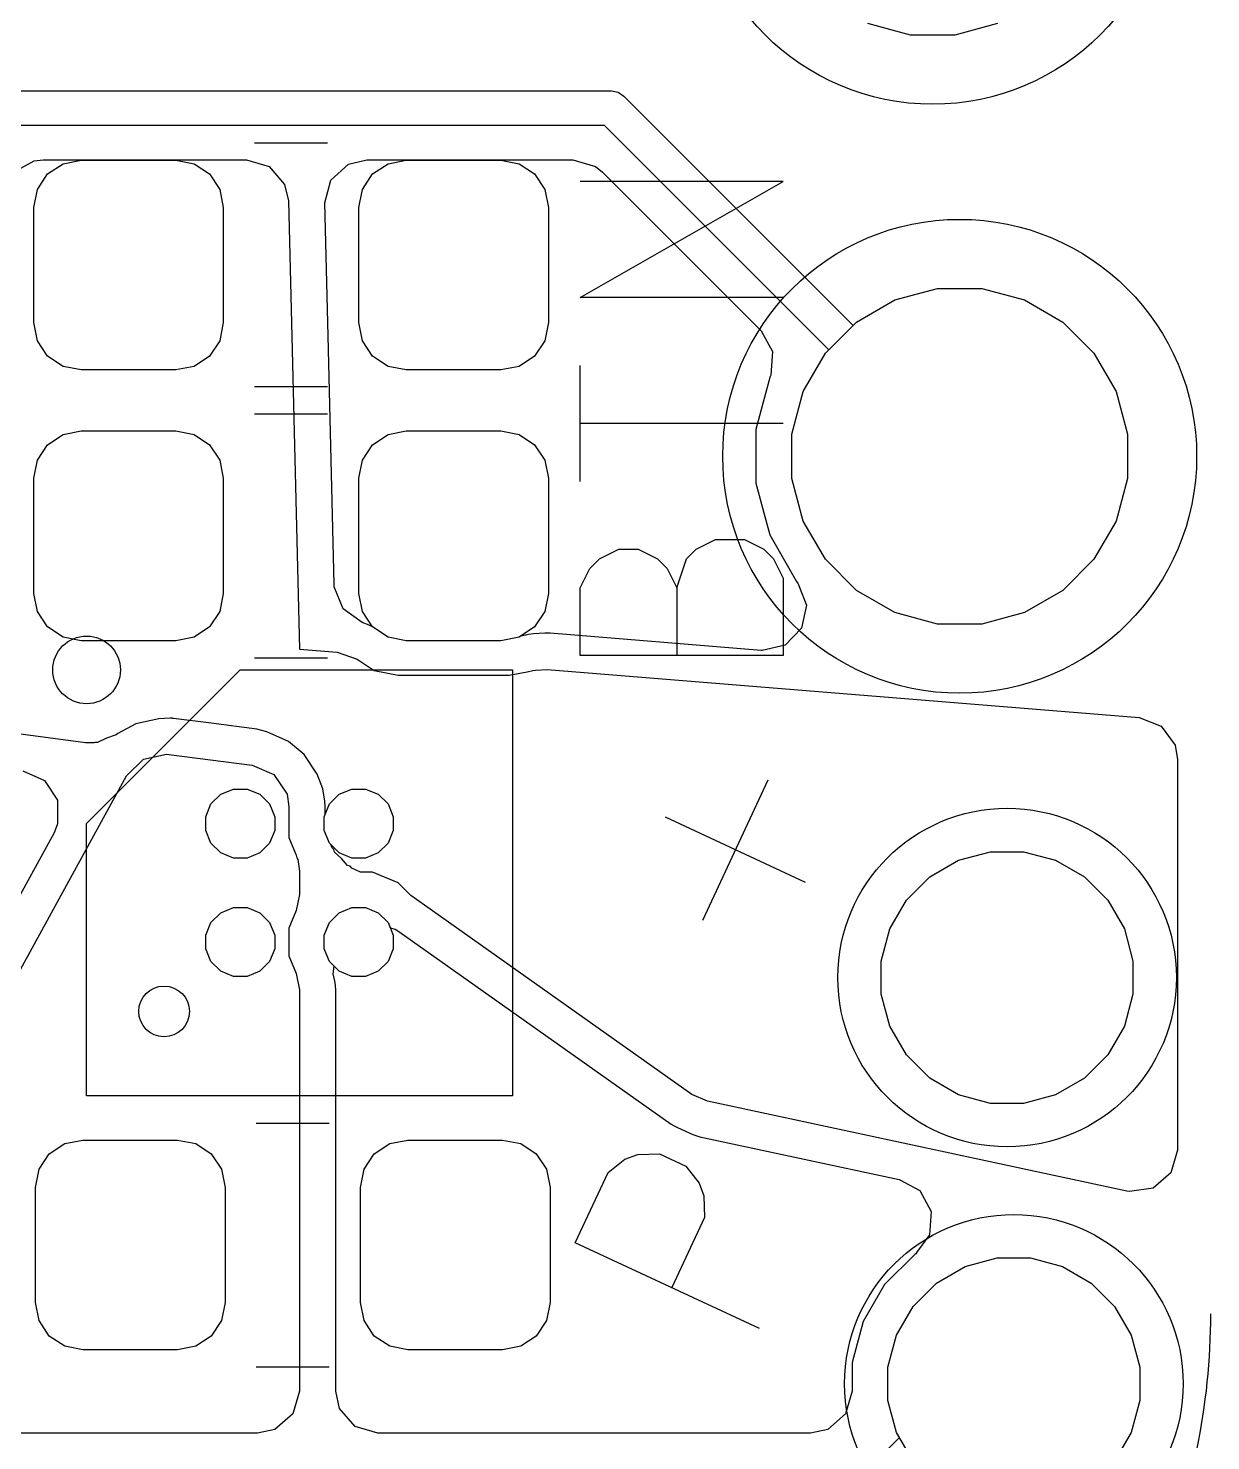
# Model space of a CAD drawing. Extents: x -28 to 34.6, y -6.7 to 48.3.
# Drawn here: x 21.753 to 25.246, y 8.303 to 12.476 of the extents above; entities that cross this region are included whole.
import ezdxf

# ---------------------------------------------------------------- set-up
doc = ezdxf.new("R2010")
doc.units = 0
doc.layers.add('BLACK', color=7, linetype='CONTINUOUS')

msp = doc.modelspace()

# ---------------------------------------------------------------- linework, layer by layer
at = {"layer": 'BLACK', "linetype": 'CONTINUOUS'}
for p, q in [((24.359069, 12.45578), (24.23299, 12.489562)), ((24.359069, 12.45578), (24.23299, 12.489562)), ((24.615674, 12.489562), (24.489595, 12.45578)), ((24.615674, 12.489562), (24.489595, 12.45578)), ((24.489595, 12.45578), (24.359069, 12.45578)), ((24.489595, 12.45578), (24.359069, 12.45578)), ((21.682732, 12.290703), (23.475931, 12.290703)), ((23.475931, 12.290703), (23.495371, 12.286836)), ((23.495371, 12.286836), (23.511852, 12.275824)), ((23.511852, 12.275824), (24.189724, 11.597952)), ((23.454889, 12.189103), (21.703774, 12.189103)), ((24.117882, 11.52611), (23.454889, 12.189103)), ((22.637167, 12.136503), (22.421495, 12.136503)), ((21.709746, 12.050685), (21.771069, 12.084169)), ((21.771069, 12.084169), (21.797427, 12.087003)), ((21.797427, 12.087003), (22.397665, 12.087003)), ((21.810336, 12.045498), (21.855755, 12.075846)), ((21.810336, 12.045498), (21.855755, 12.075846)), ((21.855755, 12.075846), (21.909331, 12.086503)), ((21.855755, 12.075846), (21.909331, 12.086503)), ((21.909331, 12.086503), (22.189331, 12.086503)), ((21.909331, 12.086503), (22.189331, 12.086503)), ((22.189331, 12.086503), (22.242907, 12.075846)), ((22.189331, 12.086503), (22.242907, 12.075846)), ((22.242907, 12.075846), (22.288326, 12.045498)), ((22.242907, 12.075846), (22.288326, 12.045498)), ((22.397665, 12.087003), (22.464704, 12.067318)), ((22.464704, 12.067318), (22.510459, 12.014514)), ((22.646934, 12.027447), (22.698592, 12.074492)), ((22.698592, 12.074492), (22.752872, 12.087003)), ((22.752872, 12.087003), (23.361235, 12.087003)), ((22.770336, 12.045498), (22.815755, 12.075846)), ((22.770336, 12.045498), (22.815755, 12.075846)), ((22.815755, 12.075846), (22.869331, 12.086503)), ((22.815755, 12.075846), (22.869331, 12.086503)), ((22.869331, 12.086503), (23.149331, 12.086503)), ((22.869331, 12.086503), (23.149331, 12.086503)), ((23.149331, 12.086503), (23.202907, 12.075846)), ((23.149331, 12.086503), (23.202907, 12.075846)), ((23.202907, 12.075846), (23.248326, 12.045498)), ((23.202907, 12.075846), (23.248326, 12.045498)), ((23.361235, 12.087003), (23.428274, 12.067318)), ((23.428274, 12.067318), (23.448916, 12.050684)), ((21.779988, 12.000079), (21.810336, 12.045498)), ((21.779988, 12.000079), (21.810336, 12.045498)), ((22.288326, 12.045498), (22.318674, 12.000079)), ((22.288326, 12.045498), (22.318674, 12.000079)), ((22.62891, 11.959942), (22.646934, 12.027447)), ((22.739988, 12.000079), (22.770336, 12.045498)), ((22.739988, 12.000079), (22.770336, 12.045498)), ((23.248326, 12.045498), (23.278674, 12.000079)), ((23.248326, 12.045498), (23.278674, 12.000079)), ((23.383103, 11.680187), (23.983103, 12.023044)), ((23.983103, 12.023044), (23.383103, 12.023044)), ((23.448916, 12.050684), (23.917608, 11.581992)), ((21.769331, 11.946503), (21.779988, 12.000079)), ((21.769331, 11.946503), (21.779988, 12.000079)), ((22.318674, 12.000079), (22.329331, 11.946503)), ((22.318674, 12.000079), (22.329331, 11.946503)), ((22.510459, 12.014514), (22.521626, 11.966066)), ((22.729331, 11.946503), (22.739988, 12.000079)), ((22.729331, 11.946503), (22.739988, 12.000079)), ((23.278674, 12.000079), (23.289331, 11.946503)), ((23.278674, 12.000079), (23.289331, 11.946503)), ((21.769331, 11.606503), (21.769331, 11.946503)), ((21.769331, 11.606503), (21.769331, 11.946503)), ((22.329331, 11.946503), (22.329331, 11.606503)), ((22.329331, 11.946503), (22.329331, 11.606503)), ((22.521626, 11.966066), (22.554332, 10.641502)), ((22.638611, 11.567044), (22.62891, 11.959942)), ((22.729331, 11.606503), (22.729331, 11.946503)), ((22.729331, 11.606503), (22.729331, 11.946503)), ((23.289331, 11.946503), (23.289331, 11.606503)), ((23.289331, 11.946503), (23.289331, 11.606503)), ((24.31299, 11.673442), (24.439069, 11.707224)), ((24.31299, 11.673442), (24.439069, 11.707224)), ((24.439069, 11.707224), (24.569595, 11.707224)), ((24.439069, 11.707224), (24.569595, 11.707224)), ((24.569595, 11.707224), (24.695674, 11.673442)), ((24.569595, 11.707224), (24.695674, 11.673442)), ((23.983103, 11.680187), (23.383103, 11.680187)), ((24.199951, 11.608179), (24.31299, 11.673442)), ((24.199951, 11.608179), (24.31299, 11.673442)), ((24.695674, 11.673442), (24.808713, 11.608179)), ((24.695674, 11.673442), (24.808713, 11.608179)), ((21.779988, 11.552927), (21.769331, 11.606503)), ((21.779988, 11.552927), (21.769331, 11.606503)), ((22.329331, 11.606503), (22.318674, 11.552927)), ((22.329331, 11.606503), (22.318674, 11.552927)), ((22.739988, 11.552927), (22.729331, 11.606503)), ((22.739988, 11.552927), (22.729331, 11.606503)), ((23.289331, 11.606503), (23.278674, 11.552927)), ((23.289331, 11.606503), (23.278674, 11.552927)), ((24.107655, 11.515883), (24.199951, 11.608179)), ((24.189724, 11.597952), (24.199951, 11.608179)), ((24.808713, 11.608179), (24.901009, 11.515883)), ((24.808713, 11.608179), (24.901009, 11.515883)), ((22.656708, 10.834083), (22.638611, 11.567044)), ((23.917608, 11.581992), (23.951093, 11.520669)), ((21.810336, 11.507508), (21.779988, 11.552927)), ((21.810336, 11.507508), (21.779988, 11.552927)), ((22.318674, 11.552927), (22.288326, 11.507508)), ((22.318674, 11.552927), (22.288326, 11.507508)), ((22.770336, 11.507508), (22.739988, 11.552927)), ((22.770336, 11.507508), (22.739988, 11.552927)), ((23.278674, 11.552927), (23.248326, 11.507508)), ((23.278674, 11.552927), (23.248326, 11.507508)), ((23.951093, 11.520669), (23.946109, 11.450977)), ((24.107655, 11.515883), (24.117882, 11.52611)), ((21.855755, 11.47716), (21.810336, 11.507508)), ((21.855755, 11.47716), (21.810336, 11.507508)), ((21.909331, 11.466503), (21.855755, 11.47716)), ((21.909331, 11.466503), (21.855755, 11.47716)), ((22.242907, 11.47716), (22.189331, 11.466503)), ((22.242907, 11.47716), (22.189331, 11.466503)), ((22.288326, 11.507508), (22.242907, 11.47716)), ((22.288326, 11.507508), (22.242907, 11.47716)), ((22.815755, 11.47716), (22.770336, 11.507508)), ((22.815755, 11.47716), (22.770336, 11.507508)), ((22.869331, 11.466503), (22.815755, 11.47716)), ((22.869331, 11.466503), (22.815755, 11.47716)), ((23.202907, 11.47716), (23.149331, 11.466503)), ((23.202907, 11.47716), (23.149331, 11.466503)), ((23.248326, 11.507508), (23.202907, 11.47716)), ((23.248326, 11.507508), (23.202907, 11.47716)), ((23.383103, 11.137329), (23.383103, 11.480186)), ((24.042392, 11.402844), (24.107655, 11.515883)), ((24.042392, 11.402844), (24.107655, 11.515883)), ((24.901009, 11.515883), (24.966272, 11.402844)), ((24.901009, 11.515883), (24.966272, 11.402844)), ((22.189331, 11.466503), (21.909331, 11.466503)), ((22.189331, 11.466503), (21.909331, 11.466503)), ((23.149331, 11.466503), (22.869331, 11.466503)), ((23.149331, 11.466503), (22.869331, 11.466503)), ((23.943266, 11.443909), (23.923864, 11.371501)), ((23.944492, 11.446867), (23.943266, 11.443909)), ((23.946109, 11.450977), (23.944492, 11.446867)), ((22.637167, 11.416503), (22.421495, 11.416503)), ((24.00861, 11.276765), (24.042392, 11.402844)), ((24.00861, 11.276765), (24.042392, 11.402844)), ((24.966272, 11.402844), (25.000054, 11.276765)), ((24.966272, 11.402844), (25.000054, 11.276765)), ((23.923864, 11.371501), (23.902232, 11.29077)), ((22.421496, 11.336503), (22.637167, 11.336502)), ((23.983103, 11.308758), (23.383103, 11.308758)), ((21.810338, 11.245496), (21.855757, 11.275844)), ((21.810338, 11.245496), (21.855757, 11.275844)), ((21.855757, 11.275844), (21.909333, 11.286501)), ((21.855757, 11.275844), (21.909333, 11.286501)), ((21.909333, 11.286501), (22.189333, 11.286501)), ((21.909333, 11.286501), (22.189333, 11.286501)), ((22.189333, 11.286501), (22.242909, 11.275844)), ((22.189333, 11.286501), (22.242909, 11.275844)), ((22.242909, 11.275844), (22.288328, 11.245496)), ((22.242909, 11.275844), (22.288328, 11.245496)), ((22.770336, 11.245498), (22.815755, 11.275846)), ((22.770336, 11.245498), (22.815755, 11.275846)), ((22.815755, 11.275846), (22.869331, 11.286503)), ((22.815755, 11.275846), (22.869331, 11.286503)), ((22.869331, 11.286503), (23.149331, 11.286503)), ((22.869331, 11.286503), (23.149331, 11.286503)), ((23.149331, 11.286503), (23.202907, 11.275846)), ((23.149331, 11.286503), (23.202907, 11.275846)), ((23.202907, 11.275846), (23.248326, 11.245498)), ((23.202907, 11.275846), (23.248326, 11.245498)), ((23.902232, 11.29077), (23.902232, 11.132234)), ((24.00861, 11.146239), (24.00861, 11.276765)), ((24.00861, 11.146239), (24.00861, 11.276765)), ((25.000054, 11.276765), (25.000054, 11.146239)), ((25.000054, 11.276765), (25.000054, 11.146239)), ((21.77999, 11.200077), (21.810338, 11.245496)), ((21.77999, 11.200077), (21.810338, 11.245496)), ((22.288328, 11.245496), (22.318676, 11.200077)), ((22.288328, 11.245496), (22.318676, 11.200077)), ((22.739988, 11.200079), (22.770336, 11.245498)), ((22.739988, 11.200079), (22.770336, 11.245498)), ((23.248326, 11.245498), (23.278674, 11.200079)), ((23.248326, 11.245498), (23.278674, 11.200079)), ((21.769333, 11.146501), (21.77999, 11.200077)), ((21.769333, 11.146501), (21.77999, 11.200077)), ((22.318676, 11.200077), (22.329333, 11.146501)), ((22.318676, 11.200077), (22.329333, 11.146501)), ((22.729331, 11.146503), (22.739988, 11.200079)), ((22.729331, 11.146503), (22.739988, 11.200079)), ((23.278674, 11.200079), (23.289331, 11.146503)), ((23.278674, 11.200079), (23.289331, 11.146503)), ((21.769333, 10.806501), (21.769333, 11.146501)), ((21.769333, 10.806501), (21.769333, 11.146501)), ((22.329333, 11.146501), (22.329333, 10.806501)), ((22.329333, 11.146501), (22.329333, 10.806501)), ((22.729331, 10.806503), (22.729331, 11.146503)), ((22.729331, 10.806503), (22.729331, 11.146503)), ((23.289331, 11.146503), (23.289331, 10.806503)), ((23.289331, 11.146503), (23.289331, 10.806503)), ((24.042392, 11.02016), (24.00861, 11.146239)), ((24.042392, 11.02016), (24.00861, 11.146239)), ((25.000054, 11.146239), (24.966272, 11.02016)), ((25.000054, 11.146239), (24.966272, 11.02016)), ((23.902232, 11.132234), (23.928562, 11.033973)), ((23.928562, 11.033973), (23.943265, 10.9791)), ((24.107655, 10.907121), (24.042392, 11.02016)), ((24.107655, 10.907121), (24.042392, 11.02016)), ((24.966272, 11.02016), (24.901009, 10.907121)), ((24.966272, 11.02016), (24.901009, 10.907121)), ((23.943265, 10.9791), (24.022533, 10.841802)), ((23.440246, 10.908758), (23.497389, 10.937329)), ((23.497389, 10.937329), (23.554532, 10.937329)), ((23.554532, 10.937329), (23.611674, 10.908758)), ((23.697389, 10.908758), (23.72596, 10.937329)), ((23.72596, 10.937329), (23.783103, 10.965901)), ((23.783103, 10.965901), (23.868817, 10.965901)), ((23.868817, 10.965901), (23.92596, 10.937329)), ((23.92596, 10.937329), (23.954532, 10.908758)), ((23.411674, 10.880186), (23.440246, 10.908758)), ((23.611674, 10.908758), (23.640246, 10.880186)), ((23.668817, 10.823044), (23.697389, 10.908758)), ((23.954532, 10.908758), (23.983103, 10.851615)), ((24.199951, 10.814825), (24.107655, 10.907121)), ((24.199951, 10.814825), (24.107655, 10.907121)), ((24.901009, 10.907121), (24.808713, 10.814825)), ((24.901009, 10.907121), (24.808713, 10.814825)), ((23.383103, 10.823044), (23.411674, 10.880186)), ((23.640246, 10.880186), (23.668817, 10.823044)), ((23.983103, 10.851615), (23.983103, 10.623044)), ((22.657207, 10.825628), (22.656708, 10.834083)), ((22.683046, 10.760712), (22.657207, 10.825628)), ((23.383103, 10.623044), (23.383103, 10.823044)), ((23.668817, 10.823044), (23.668817, 10.623044)), ((24.022533, 10.841802), (24.026267, 10.836936)), ((24.026267, 10.836936), (24.051462, 10.771767)), ((24.31299, 10.749562), (24.199951, 10.814825)), ((24.31299, 10.749562), (24.199951, 10.814825)), ((24.808713, 10.814825), (24.695674, 10.749562)), ((24.808713, 10.814825), (24.695674, 10.749562)), ((21.77999, 10.752925), (21.769333, 10.806501)), ((21.77999, 10.752925), (21.769333, 10.806501)), ((22.329333, 10.806501), (22.318676, 10.752925)), ((22.329333, 10.806501), (22.318676, 10.752925)), ((22.739988, 10.752927), (22.729331, 10.806503)), ((22.739988, 10.752927), (22.729331, 10.806503)), ((23.289331, 10.806503), (23.278674, 10.752927)), ((23.289331, 10.806503), (23.278674, 10.752927)), ((24.051462, 10.771767), (24.037424, 10.703322)), ((21.810338, 10.707506), (21.77999, 10.752925)), ((21.810338, 10.707506), (21.77999, 10.752925)), ((22.318676, 10.752925), (22.288328, 10.707506)), ((22.318676, 10.752925), (22.288328, 10.707506)), ((22.739879, 10.72007), (22.683046, 10.760712)), ((22.770336, 10.707508), (22.739988, 10.752927)), ((22.770336, 10.707508), (22.739988, 10.752927)), ((23.278674, 10.752927), (23.248326, 10.707508)), ((23.278674, 10.752927), (23.248326, 10.707508)), ((24.439069, 10.71578), (24.31299, 10.749562)), ((24.439069, 10.71578), (24.31299, 10.749562)), ((24.695674, 10.749562), (24.569595, 10.71578)), ((24.695674, 10.749562), (24.569595, 10.71578)), ((21.855757, 10.677158), (21.810338, 10.707506)), ((21.855757, 10.677158), (21.810338, 10.707506)), ((22.288328, 10.707506), (22.242909, 10.677158)), ((22.288328, 10.707506), (22.242909, 10.677158)), ((22.76001, 10.713058), (22.739879, 10.72007)), ((22.769928, 10.708118), (22.76001, 10.713058)), ((22.770336, 10.707508), (22.769928, 10.708118)), ((22.815755, 10.67716), (22.770336, 10.707508)), ((22.815755, 10.67716), (22.770336, 10.707508)), ((22.815755, 10.67716), (22.770336, 10.707508)), ((23.248326, 10.707508), (23.202907, 10.67716)), ((23.248326, 10.707508), (23.202907, 10.67716)), ((23.221419, 10.683198), (23.207927, 10.680515)), ((23.221434, 10.683202), (23.221419, 10.683198)), ((23.221435, 10.683201), (23.221434, 10.683202)), ((23.222903, 10.683494), (23.221435, 10.683201)), ((23.222911, 10.683495), (23.222903, 10.683494)), ((23.225813, 10.684073), (23.222911, 10.683495)), ((23.230433, 10.684991), (23.225813, 10.684073)), ((23.245153, 10.68687), (23.230433, 10.684991)), ((23.279415, 10.688844), (23.245153, 10.68687)), ((23.27942, 10.688844), (23.279415, 10.688844)), ((23.294245, 10.688667), (23.27942, 10.688844)), ((23.294285, 10.688666), (23.294245, 10.688667)), ((23.917822, 10.637859), (23.294285, 10.688666)), ((24.037424, 10.703322), (23.988611, 10.653332)), ((24.569595, 10.71578), (24.439069, 10.71578)), ((24.569595, 10.71578), (24.439069, 10.71578)), ((21.909333, 10.666501), (21.855757, 10.677158)), ((21.909333, 10.666501), (21.855757, 10.677158)), ((22.189333, 10.666501), (21.909333, 10.666501)), ((22.189333, 10.666501), (21.909333, 10.666501)), ((22.242909, 10.677158), (22.189333, 10.666501)), ((22.242909, 10.677158), (22.189333, 10.666501)), ((22.554332, 10.641502), (22.665958, 10.632407)), ((22.869331, 10.666503), (22.815755, 10.67716)), ((22.869331, 10.666503), (22.815755, 10.67716)), ((22.869331, 10.666503), (22.815755, 10.67716)), ((23.149331, 10.666503), (22.869331, 10.666503)), ((23.149331, 10.666503), (22.869331, 10.666503)), ((23.149331, 10.666503), (22.869331, 10.666503)), ((23.202907, 10.67716), (23.149331, 10.666503)), ((23.202907, 10.67716), (23.149331, 10.666503)), ((23.202907, 10.67716), (23.149331, 10.666503)), ((23.207927, 10.680515), (23.202907, 10.67716)), ((23.988611, 10.653332), (23.920519, 10.637668)), ((22.421497, 10.616502), (22.637168, 10.616501)), ((22.665958, 10.632407), (22.724779, 10.611919)), ((22.724779, 10.611919), (22.774868, 10.57845)), ((23.983103, 10.623044), (23.383103, 10.623044)), ((23.920519, 10.637668), (23.917822, 10.637859)), ((21.925332, 10.126502), (22.379332, 10.580502)), ((22.379332, 10.580502), (23.183332, 10.580502)), ((22.774868, 10.57845), (22.774872, 10.578449)), ((22.774872, 10.578449), (22.845482, 10.564404)), ((22.845482, 10.564404), (22.845485, 10.564403)), ((22.845485, 10.564403), (22.845487, 10.564403)), ((22.845487, 10.564403), (23.173177, 10.564403)), ((23.173177, 10.564403), (23.22664, 10.575038)), ((23.183332, 10.580502), (23.183332, 9.322502)), ((23.22664, 10.575038), (23.243794, 10.57845)), ((23.243794, 10.578451), (23.251319, 10.579947)), ((23.243794, 10.57845), (23.243794, 10.578451)), ((23.251319, 10.579947), (23.285572, 10.58192)), ((23.285572, 10.58192), (25.034273, 10.439434)), ((22.138945, 10.436169), (22.070643, 10.42145)), ((22.172196, 10.438035), (22.138945, 10.436169)), ((22.172209, 10.438035), (22.172196, 10.438035)), ((22.178749, 10.437379), (22.172209, 10.438035)), ((22.179449, 10.437299), (22.178749, 10.437379)), ((22.181662, 10.437047), (22.179449, 10.437299)), ((22.293869, 10.422723), (22.181662, 10.437047)), ((25.034273, 10.439434), (25.099488, 10.414371)), ((21.922158, 10.365363), (21.679404, 10.397565)), ((22.017617, 10.392629), (22.012574, 10.388869)), ((22.070643, 10.42145), (22.017617, 10.392629)), ((22.4285, 10.405536), (22.293869, 10.422723)), ((22.457864, 10.397417), (22.4285, 10.405536)), ((22.457885, 10.397409), (22.457864, 10.397417)), ((22.521885, 10.369396), (22.457885, 10.397409)), ((25.099488, 10.414371), (25.140803, 10.358026)), ((21.947061, 10.364584), (21.922158, 10.365363)), ((21.949981, 10.365667), (21.947061, 10.364584)), ((21.95745, 10.365748), (21.949981, 10.365667)), ((21.984522, 10.378471), (21.95745, 10.365748)), ((22.012574, 10.388869), (21.984522, 10.378471)), ((22.521886, 10.369395), (22.521885, 10.369396)), ((22.568109, 10.330606), (22.521886, 10.369395)), ((25.140803, 10.358026), (25.148198, 10.315828)), ((22.043706, 10.267446), (22.093205, 10.316752)), ((22.093205, 10.316752), (22.161507, 10.331471)), ((22.161507, 10.331471), (22.1681, 10.330809)), ((22.1681, 10.330809), (22.414935, 10.299298)), ((22.56811, 10.330605), (22.568109, 10.330606)), ((22.568112, 10.330603), (22.56811, 10.330605)), ((22.606812, 10.27243), (22.568112, 10.330603)), ((25.148198, 10.315828), (25.148039, 9.161936)), ((21.248124, 8.817166), (22.043706, 10.267446)), ((21.736917, 10.281898), (21.800786, 10.25357)), ((22.414935, 10.299298), (22.478941, 10.271282)), ((22.478941, 10.271282), (22.517641, 10.213109)), ((22.623527, 10.22919), (22.606812, 10.27243)), ((21.800786, 10.25357), (21.8392, 10.195208)), ((22.321553, 10.212975), (22.359043, 10.228504)), ((22.321553, 10.212975), (22.359043, 10.228504)), ((22.359043, 10.228504), (22.399621, 10.228504)), ((22.359043, 10.228504), (22.399621, 10.228504)), ((22.399621, 10.228504), (22.437111, 10.212975)), ((22.399621, 10.228504), (22.437111, 10.212975)), ((22.629118, 10.192377), (22.623527, 10.22919)), ((22.671553, 10.212975), (22.709043, 10.228504)), ((22.671553, 10.212975), (22.709043, 10.228504)), ((22.709043, 10.228504), (22.749621, 10.228504)), ((22.709043, 10.228504), (22.749621, 10.228504)), ((22.749621, 10.228504), (22.787111, 10.212975)), ((22.749621, 10.228504), (22.787111, 10.212975)), ((23.745637, 9.84134), (23.938834, 10.255652)), ((21.8392, 10.195208), (21.839964, 10.125343)), ((22.27733, 10.146791), (22.292859, 10.184281)), ((22.27733, 10.146791), (22.292859, 10.184281)), ((22.292859, 10.184281), (22.321553, 10.212975)), ((22.292859, 10.184281), (22.321553, 10.212975)), ((22.437111, 10.212975), (22.465805, 10.184281)), ((22.437111, 10.212975), (22.465805, 10.184281)), ((22.465805, 10.184281), (22.481334, 10.146791)), ((22.465805, 10.184281), (22.481334, 10.146791)), ((22.517641, 10.213109), (22.523232, 10.176296)), ((22.62733, 10.146791), (22.642859, 10.184281)), ((22.62733, 10.146791), (22.642859, 10.184281)), ((22.630216, 10.177825), (22.629118, 10.192377)), ((22.642859, 10.184281), (22.671553, 10.212975)), ((22.642859, 10.184281), (22.671553, 10.212975)), ((22.787111, 10.212975), (22.815805, 10.184281)), ((22.787111, 10.212975), (22.815805, 10.184281)), ((22.815805, 10.184281), (22.831334, 10.146791)), ((22.815805, 10.184281), (22.831334, 10.146791)), ((22.27733, 10.106213), (22.27733, 10.146791)), ((22.27733, 10.106213), (22.27733, 10.146791)), ((22.481334, 10.146791), (22.481334, 10.106213)), ((22.481334, 10.146791), (22.481334, 10.106213)), ((22.523232, 10.176296), (22.523232, 10.085508)), ((22.62733, 10.146791), (22.630332, 10.154039)), ((22.62733, 10.106213), (22.62733, 10.146791)), ((22.62733, 10.106213), (22.62733, 10.146791)), ((22.62733, 10.106213), (22.62733, 10.146791)), ((22.630331, 10.17631), (22.630216, 10.177825)), ((22.630332, 10.176296), (22.630331, 10.17631)), ((22.630332, 10.154039), (22.630332, 10.176296)), ((22.831334, 10.146791), (22.831334, 10.106213)), ((22.831334, 10.146791), (22.831334, 10.106213)), ((24.049392, 9.951898), (23.635079, 10.145095)), ((21.829328, 10.099337), (21.154225, 8.868678)), ((21.839964, 10.125343), (21.829328, 10.099337)), ((21.925332, 9.322502), (21.925332, 10.126502)), ((22.292859, 10.068723), (22.27733, 10.106213)), ((22.292859, 10.068723), (22.27733, 10.106213)), ((22.481334, 10.106213), (22.465805, 10.068723)), ((22.481334, 10.106213), (22.465805, 10.068723)), ((22.642859, 10.068723), (22.62733, 10.106213)), ((22.642859, 10.068723), (22.62733, 10.106213)), ((22.642859, 10.068723), (22.62733, 10.106213)), ((22.831334, 10.106213), (22.815805, 10.068723)), ((22.831334, 10.106213), (22.815805, 10.068723)), ((22.321553, 10.040029), (22.292859, 10.068723)), ((22.321553, 10.040029), (22.292859, 10.068723)), ((22.465805, 10.068723), (22.437111, 10.040029)), ((22.465805, 10.068723), (22.437111, 10.040029)), ((22.523232, 10.085508), (22.523233, 10.085502)), ((22.523233, 10.085502), (22.544892, 10.033214)), ((22.647333, 10.064249), (22.642859, 10.068723)), ((22.671553, 10.040029), (22.642859, 10.068723)), ((22.671553, 10.040029), (22.642859, 10.068723)), ((22.650796, 10.055091), (22.647333, 10.064249)), ((22.815805, 10.068723), (22.787111, 10.040029)), ((22.815805, 10.068723), (22.787111, 10.040029)), ((22.359043, 10.0245), (22.321553, 10.040029)), ((22.359043, 10.0245), (22.321553, 10.040029)), ((22.399621, 10.0245), (22.359043, 10.0245)), ((22.399621, 10.0245), (22.359043, 10.0245)), ((22.437111, 10.040029), (22.399621, 10.0245)), ((22.437111, 10.040029), (22.399621, 10.0245)), ((22.544892, 10.033214), (22.546518, 10.025037)), ((22.546518, 10.025037), (22.549309, 10.020695)), ((22.549309, 10.020695), (22.554332, 9.98576)), ((22.655667, 10.049469), (22.650796, 10.055091)), ((22.65758, 10.042275), (22.655667, 10.049469)), ((22.67824, 10.023419), (22.65758, 10.042275)), ((22.709043, 10.0245), (22.671553, 10.040029)), ((22.709043, 10.0245), (22.671553, 10.040029)), ((22.696551, 10.002287), (22.67824, 10.023419)), ((22.749621, 10.0245), (22.709043, 10.0245)), ((22.749621, 10.0245), (22.709043, 10.0245)), ((22.787111, 10.040029), (22.749621, 10.0245)), ((22.787111, 10.040029), (22.749621, 10.0245)), ((24.416046, 9.96901), (24.500826, 10.017957)), ((24.500826, 10.017957), (24.595385, 10.043294)), ((24.595385, 10.043294), (24.693279, 10.043294)), ((24.693279, 10.043294), (24.787838, 10.017957)), ((24.787838, 10.017957), (24.872618, 9.96901)), ((22.554332, 9.98576), (22.554332, 9.917246)), ((22.70369, 10.000191), (22.696551, 10.002287)), ((22.709187, 9.995174), (22.70369, 10.000191)), ((22.734937, 9.982602), (22.709187, 9.995174)), ((22.770328, 9.982602), (22.734937, 9.982602)), ((22.846078, 9.951225), (22.770328, 9.982602)), ((22.883591, 9.913712), (22.846078, 9.951225)), ((24.346824, 9.899788), (24.416046, 9.96901)), ((24.872618, 9.96901), (24.94184, 9.899788)), ((22.554332, 9.917246), (22.544893, 9.869794)), ((22.900385, 9.901824), (22.883591, 9.913712)), ((23.713556, 9.326209), (22.900385, 9.901824)), ((24.297877, 9.815008), (24.346824, 9.899788)), ((24.94184, 9.899788), (24.990787, 9.815008)), ((22.292859, 9.834281), (22.321553, 9.862975)), ((22.292859, 9.834281), (22.321553, 9.862975)), ((22.321553, 9.862975), (22.359043, 9.878504)), ((22.321553, 9.862975), (22.359043, 9.878504)), ((22.359043, 9.878504), (22.399621, 9.878504)), ((22.359043, 9.878504), (22.399621, 9.878504)), ((22.399621, 9.878504), (22.437111, 9.862975)), ((22.399621, 9.878504), (22.437111, 9.862975)), ((22.437111, 9.862975), (22.465805, 9.834281)), ((22.437111, 9.862975), (22.465805, 9.834281)), ((22.544893, 9.869794), (22.523233, 9.817502)), ((22.642859, 9.834281), (22.671553, 9.862975)), ((22.642859, 9.834281), (22.671553, 9.862975)), ((22.642859, 9.834281), (22.671553, 9.862975)), ((22.671553, 9.862975), (22.709043, 9.878504)), ((22.671553, 9.862975), (22.709043, 9.878504)), ((22.671553, 9.862975), (22.709043, 9.878504)), ((22.709043, 9.878504), (22.749621, 9.878504)), ((22.709043, 9.878504), (22.749621, 9.878504)), ((22.709043, 9.878504), (22.749621, 9.878504)), ((22.749621, 9.878504), (22.787111, 9.862975)), ((22.749621, 9.878504), (22.787111, 9.862975)), ((22.749621, 9.878504), (22.787111, 9.862975)), ((22.787111, 9.862975), (22.815805, 9.834281)), ((22.787111, 9.862975), (22.815805, 9.834281)), ((22.787111, 9.862975), (22.815805, 9.834281)), ((22.27733, 9.796791), (22.292859, 9.834281)), ((22.27733, 9.796791), (22.292859, 9.834281)), ((22.465805, 9.834281), (22.481334, 9.796791)), ((22.465805, 9.834281), (22.481334, 9.796791)), ((22.523233, 9.817502), (22.523232, 9.817497)), ((22.523232, 9.817497), (22.523232, 9.735508)), ((22.62733, 9.796791), (22.642859, 9.834281)), ((22.62733, 9.796791), (22.642859, 9.834281)), ((22.62733, 9.796791), (22.642859, 9.834281)), ((22.815805, 9.834281), (22.822515, 9.818082)), ((22.815805, 9.834281), (22.831334, 9.796791)), ((22.815805, 9.834281), (22.831334, 9.796791)), ((22.822515, 9.818082), (22.837173, 9.814618)), ((22.837173, 9.814618), (22.847459, 9.808071)), ((22.847459, 9.808071), (23.651668, 9.2388)), ((24.27254, 9.720449), (24.297877, 9.815008)), ((24.990787, 9.815008), (25.016124, 9.720449)), ((22.27733, 9.756213), (22.27733, 9.796791)), ((22.27733, 9.756213), (22.27733, 9.796791)), ((22.481334, 9.796791), (22.481334, 9.756213)), ((22.481334, 9.796791), (22.481334, 9.756213)), ((22.62733, 9.756213), (22.62733, 9.796791)), ((22.62733, 9.756213), (22.62733, 9.796791)), ((22.62733, 9.756213), (22.62733, 9.796791)), ((22.831334, 9.796791), (22.831334, 9.756213)), ((22.831334, 9.796791), (22.831334, 9.756213)), ((22.292859, 9.718723), (22.27733, 9.756213)), ((22.292859, 9.718723), (22.27733, 9.756213)), ((22.481334, 9.756213), (22.465805, 9.718723)), ((22.481334, 9.756213), (22.465805, 9.718723)), ((22.523232, 9.735508), (22.523233, 9.735502)), ((22.523233, 9.735502), (22.544892, 9.683214)), ((22.642859, 9.718723), (22.62733, 9.756213)), ((22.642859, 9.718723), (22.62733, 9.756213)), ((22.642859, 9.718723), (22.62733, 9.756213)), ((22.831334, 9.756213), (22.815805, 9.718723)), ((22.831334, 9.756213), (22.815805, 9.718723)), ((22.321553, 9.690029), (22.292859, 9.718723)), ((22.321553, 9.690029), (22.292859, 9.718723)), ((22.359043, 9.6745), (22.321553, 9.690029)), ((22.359043, 9.6745), (22.321553, 9.690029)), ((22.437111, 9.690029), (22.399621, 9.6745)), ((22.437111, 9.690029), (22.399621, 9.6745)), ((22.465805, 9.718723), (22.437111, 9.690029)), ((22.465805, 9.718723), (22.437111, 9.690029)), ((22.544892, 9.683214), (22.554332, 9.63576)), ((22.656228, 9.705354), (22.642859, 9.718723)), ((22.671553, 9.690029), (22.642859, 9.718723)), ((22.671553, 9.690029), (22.642859, 9.718723)), ((22.654199, 9.68267), (22.656228, 9.705354)), ((22.659374, 9.656656), (22.654199, 9.68267)), ((22.709043, 9.6745), (22.671553, 9.690029)), ((22.709043, 9.6745), (22.671553, 9.690029)), ((22.787111, 9.690029), (22.749621, 9.6745)), ((22.787111, 9.690029), (22.749621, 9.6745)), ((22.815805, 9.718723), (22.787111, 9.690029)), ((22.815805, 9.718723), (22.787111, 9.690029)), ((24.27254, 9.622555), (24.27254, 9.720449)), ((25.016124, 9.720449), (25.016124, 9.622555)), ((22.399621, 9.6745), (22.359043, 9.6745)), ((22.399621, 9.6745), (22.359043, 9.6745)), ((22.659374, 9.656649), (22.659374, 9.656656)), ((22.659375, 9.656647), (22.659374, 9.656649)), ((22.661432, 9.635761), (22.659375, 9.656647)), ((22.749621, 9.6745), (22.709043, 9.6745)), ((22.749621, 9.6745), (22.709043, 9.6745)), ((22.554332, 9.63576), (22.554332, 8.449602)), ((22.661432, 8.449602), (22.661432, 9.635761)), ((24.297877, 9.527996), (24.27254, 9.622555)), ((25.016124, 9.622555), (24.990787, 9.527996)), ((24.346824, 9.443216), (24.297877, 9.527996)), ((24.990787, 9.527996), (24.94184, 9.443216)), ((24.416046, 9.373994), (24.346824, 9.443216)), ((24.94184, 9.443216), (24.872618, 9.373994)), ((24.500826, 9.325047), (24.416046, 9.373994)), ((24.872618, 9.373994), (24.787838, 9.325047)), ((23.183332, 9.322502), (21.925332, 9.322502)), ((23.759217, 9.30617), (23.713556, 9.326209)), ((24.998057, 9.040705), (23.759217, 9.30617)), ((24.595385, 9.29971), (24.500826, 9.325047)), ((24.787838, 9.325047), (24.693279, 9.29971)), ((24.693279, 9.29971), (24.595385, 9.29971)), ((22.426496, 9.241502), (22.642168, 9.241502)), ((23.651668, 9.2388), (23.651686, 9.238788)), ((23.651686, 9.238788), (23.661041, 9.233497)), ((23.661041, 9.233497), (23.670516, 9.228138)), ((23.670516, 9.228138), (23.716177, 9.208099)), ((21.815337, 9.150497), (21.860756, 9.180845)), ((21.815337, 9.150497), (21.860756, 9.180845)), ((21.860756, 9.180845), (21.914332, 9.191502)), ((21.860756, 9.180845), (21.914332, 9.191502)), ((21.914332, 9.191502), (22.194332, 9.191502)), ((21.914332, 9.191502), (22.194332, 9.191502)), ((22.194332, 9.191502), (22.247908, 9.180845)), ((22.194332, 9.191502), (22.247908, 9.180845)), ((22.247908, 9.180845), (22.293327, 9.150497)), ((22.247908, 9.180845), (22.293327, 9.150497)), ((22.775337, 9.150497), (22.820756, 9.180845)), ((22.775337, 9.150497), (22.820756, 9.180845)), ((22.820756, 9.180845), (22.874332, 9.191502)), ((22.820756, 9.180845), (22.874332, 9.191502)), ((22.874332, 9.191502), (23.154332, 9.191502)), ((22.874332, 9.191502), (23.154332, 9.191502)), ((23.154332, 9.191502), (23.207908, 9.180845)), ((23.154332, 9.191502), (23.207908, 9.180845)), ((23.207908, 9.180845), (23.253327, 9.150497)), ((23.207908, 9.180845), (23.253327, 9.150497)), ((23.716177, 9.208099), (23.736776, 9.201447)), ((23.736776, 9.201447), (24.325108, 9.075377)), ((21.784989, 9.105078), (21.815337, 9.150497)), ((21.784989, 9.105078), (21.815337, 9.150497)), ((22.293327, 9.150497), (22.323675, 9.105078)), ((22.293327, 9.150497), (22.323675, 9.105078)), ((22.744989, 9.105078), (22.775337, 9.150497)), ((22.744989, 9.105078), (22.775337, 9.150497)), ((23.253327, 9.150497), (23.283675, 9.105078)), ((23.253327, 9.150497), (23.283675, 9.105078)), ((23.515651, 9.135183), (23.55362, 9.149003)), ((23.55362, 9.149003), (23.617484, 9.150748)), ((23.617484, 9.150748), (23.695168, 9.114523)), ((25.148039, 9.161936), (25.128345, 9.094899)), ((21.774332, 9.051502), (21.784989, 9.105078)), ((21.774332, 9.051502), (21.784989, 9.105078)), ((22.323675, 9.105078), (22.334332, 9.051502)), ((22.323675, 9.105078), (22.334332, 9.051502)), ((22.734332, 9.051502), (22.744989, 9.105078)), ((22.734332, 9.051502), (22.744989, 9.105078)), ((23.283675, 9.105078), (23.294332, 9.051502)), ((23.283675, 9.105078), (23.294332, 9.051502)), ((23.465607, 9.095469), (23.515651, 9.135183)), ((23.695168, 9.114523), (23.734882, 9.064479)), ((23.369008, 8.888313), (23.465607, 9.095469)), ((23.734882, 9.064479), (23.748702, 9.02651)), ((24.325108, 9.075377), (24.386534, 9.042082)), ((25.128345, 9.094899), (25.075535, 9.049152)), ((21.774332, 8.711502), (21.774332, 9.051502)), ((21.774332, 8.711502), (21.774332, 9.051502)), ((22.334332, 9.051502), (22.334332, 8.711502)), ((22.334332, 9.051502), (22.334332, 8.711502)), ((22.734332, 8.711502), (22.734332, 9.051502)), ((22.734332, 8.711502), (22.734332, 9.051502)), ((23.294332, 9.051502), (23.294332, 8.711502)), ((23.294332, 9.051502), (23.294332, 8.711502)), ((23.748702, 9.02651), (23.750446, 8.962646)), ((24.386534, 9.042082), (24.42021, 8.980864)), ((25.006375, 9.039218), (24.998057, 9.040705)), ((25.075535, 9.049152), (25.006375, 9.039218)), ((24.42021, 8.980864), (24.415442, 8.911157)), ((23.750446, 8.962646), (23.653848, 8.75549)), ((23.912793, 8.634742), (23.369008, 8.888313)), ((24.415442, 8.911157), (24.37707, 8.859087)), ((24.371389, 8.853281), (24.282559, 8.764451)), ((24.374618, 8.855758), (24.371389, 8.853281)), ((24.376721, 8.858613), (24.374618, 8.855758)), ((24.377133, 8.859024), (24.376721, 8.858613)), ((24.37707, 8.859087), (24.377133, 8.859024)), ((24.436046, 8.76901), (24.520826, 8.817957)), ((24.436046, 8.76901), (24.520826, 8.817957)), ((24.520826, 8.817957), (24.615385, 8.843294)), ((24.520826, 8.817957), (24.615385, 8.843294)), ((24.615385, 8.843294), (24.713279, 8.843294)), ((24.615385, 8.843294), (24.713279, 8.843294)), ((24.713279, 8.843294), (24.807838, 8.817957)), ((24.713279, 8.843294), (24.807838, 8.817957)), ((24.807838, 8.817957), (24.892618, 8.76901)), ((24.807838, 8.817957), (24.892618, 8.76901)), ((24.282557, 8.764448), (24.219745, 8.655658)), ((24.282559, 8.764451), (24.282557, 8.764448)), ((24.366824, 8.699788), (24.436046, 8.76901)), ((24.366824, 8.699788), (24.436046, 8.76901)), ((24.892618, 8.76901), (24.96184, 8.699788)), ((24.892618, 8.76901), (24.96184, 8.699788)), ((21.784989, 8.657926), (21.774332, 8.711502)), ((21.784989, 8.657926), (21.774332, 8.711502)), ((22.334332, 8.711502), (22.323675, 8.657926)), ((22.334332, 8.711502), (22.323675, 8.657926)), ((22.744989, 8.657926), (22.734332, 8.711502)), ((22.744989, 8.657926), (22.734332, 8.711502)), ((23.294332, 8.711502), (23.283675, 8.657926)), ((23.294332, 8.711502), (23.283675, 8.657926)), ((24.317877, 8.615008), (24.366824, 8.699788)), ((24.317877, 8.615008), (24.366824, 8.699788)), ((24.96184, 8.699788), (25.010787, 8.615008)), ((24.96184, 8.699788), (25.010787, 8.615008)), ((21.815337, 8.612507), (21.784989, 8.657926)), ((21.815337, 8.612507), (21.784989, 8.657926)), ((22.323675, 8.657926), (22.293327, 8.612507)), ((22.323675, 8.657926), (22.293327, 8.612507)), ((22.775337, 8.612507), (22.744989, 8.657926)), ((22.775337, 8.612507), (22.744989, 8.657926)), ((23.283675, 8.657926), (23.253327, 8.612507)), ((23.283675, 8.657926), (23.253327, 8.612507)), ((24.219745, 8.655658), (24.187232, 8.534313)), ((21.860756, 8.582159), (21.815337, 8.612507)), ((21.860756, 8.582159), (21.815337, 8.612507)), ((22.293327, 8.612507), (22.247908, 8.582159)), ((22.293327, 8.612507), (22.247908, 8.582159)), ((22.820756, 8.582159), (22.775337, 8.612507)), ((22.820756, 8.582159), (22.775337, 8.612507)), ((23.253327, 8.612507), (23.207908, 8.582159)), ((23.253327, 8.612507), (23.207908, 8.582159)), ((24.29254, 8.520449), (24.317877, 8.615008)), ((24.29254, 8.520449), (24.317877, 8.615008)), ((25.010787, 8.615008), (25.036124, 8.520449)), ((25.010787, 8.615008), (25.036124, 8.520449)), ((21.914332, 8.571502), (21.860756, 8.582159)), ((21.914332, 8.571502), (21.860756, 8.582159)), ((22.194332, 8.571502), (21.914332, 8.571502)), ((22.194332, 8.571502), (21.914332, 8.571502)), ((22.247908, 8.582159), (22.194332, 8.571502)), ((22.247908, 8.582159), (22.194332, 8.571502)), ((22.874332, 8.571502), (22.820756, 8.582159)), ((22.874332, 8.571502), (22.820756, 8.582159)), ((23.154332, 8.571502), (22.874332, 8.571502)), ((23.154332, 8.571502), (22.874332, 8.571502)), ((23.207908, 8.582159), (23.154332, 8.571502)), ((23.207908, 8.582159), (23.154332, 8.571502)), ((22.426496, 8.521502), (22.642168, 8.521502)), ((24.187232, 8.534313), (24.187232, 8.449602)), ((24.29254, 8.422555), (24.29254, 8.520449)), ((24.29254, 8.422555), (24.29254, 8.520449)), ((25.036124, 8.520449), (25.036124, 8.422555)), ((25.036124, 8.520449), (25.036124, 8.422555)), ((22.554332, 8.449602), (22.534647, 8.382563)), ((22.672638, 8.398091), (22.661432, 8.449602)), ((24.187232, 8.449602), (24.167547, 8.382563)), ((22.718393, 8.345287), (22.672638, 8.398091)), ((24.317877, 8.327996), (24.29254, 8.422555)), ((24.317877, 8.327996), (24.29254, 8.422555)), ((25.036124, 8.422555), (25.010787, 8.327996)), ((25.036124, 8.422555), (25.010787, 8.327996)), ((22.534647, 8.382563), (22.481843, 8.336808)), ((24.167547, 8.382563), (24.114743, 8.336808)), ((22.430332, 8.325602), (21.664791, 8.325602)), ((22.481843, 8.336808), (22.430332, 8.325602)), ((22.785432, 8.325602), (22.718393, 8.345287)), ((24.063232, 8.325602), (22.785432, 8.325602)), ((24.114743, 8.336808), (24.063232, 8.325602)), ((24.236726, 8.223502), (24.326421, 8.313198)), ((24.326421, 8.313198), (24.317877, 8.327996)), ((24.366824, 8.243216), (24.317877, 8.327996)), ((25.010787, 8.327996), (24.96184, 8.243216)), ((25.010787, 8.327996), (24.96184, 8.243216))]:
    msp.add_line(p, q, dxfattribs=at)
at = {"layer": 'BLACK'}
for centre, radius in [((24.424332, 12.951502), 0.7), ((24.504332, 11.211502), 0.7), ((21.925332, 10.580502), 0.1), ((24.644332, 9.671502), 0.5), ((22.154332, 9.571502), 0.075), ((24.664332, 8.471502), 0.5)]:
    msp.add_circle(centre, radius, dxfattribs=at)
msp.add_arc((23.24843, 8.67856), 1.997498, -23.204993, -0.008175, dxfattribs=at)

doc.saveas('drawing.dxf')
